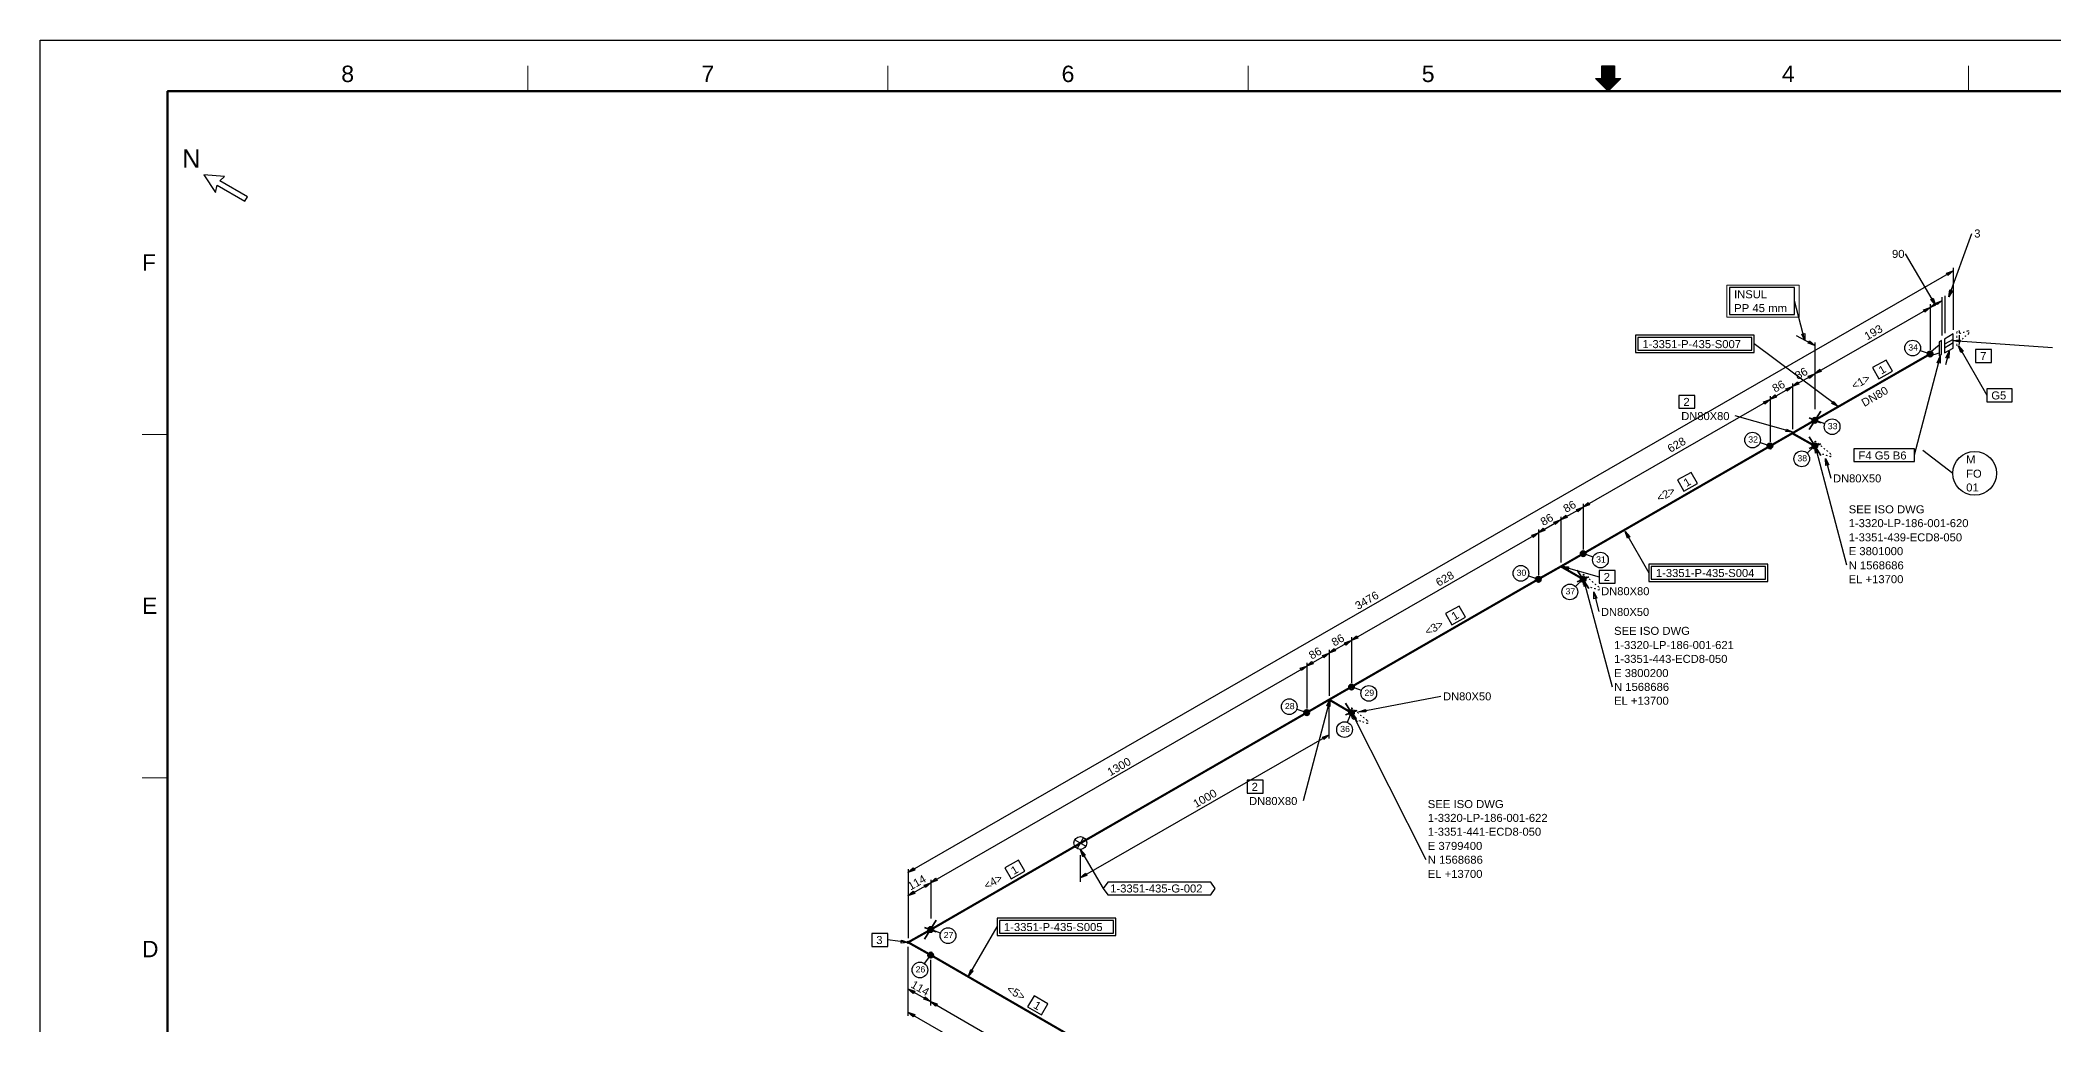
# Model space of a CAD drawing. Header units: inches. Extents: x 0 to 841, y 0 to 594.
# Drawn here: x 0 to 553, y 323 to 594 of the extents above; entities that cross this region are included whole.
import ezdxf
from ezdxf.enums import TextEntityAlignment as Align

# ---------------------------------------------------------------- set-up
doc = ezdxf.new("R2010")
doc.units = ezdxf.units.IN
doc.header["$MEASUREMENT"] = 0
for name, color, linetype in [('AD1', 7, 'Continuous'), ('AD2', 7, 'Continuous'), ('BG Border', 7, 'Continuous'), ('DBOX', 7, 'Continuous'), ('DEL1', 7, 'Continuous'), ('DIMLINES', 7, 'Continuous'), ('DIMTEXT', 7, 'Continuous'), ('EX1', 7, 'Continuous'), ('FRAME', 7, 'Continuous'), ('INSU_BOX', 7, 'Continuous'), ('ISOTEXT', 7, 'Continuous'), ('NOZZLES', 7, 'Continuous'), ('PIPE', 7, 'Continuous'), ('TEE80', 7, 'Continuous'), ('WELDS', 7, 'Continuous')]:
    doc.layers.add(name, color=color, linetype=linetype)
doc.styles.add('Arial', font='arial.ttf')

msp = doc.modelspace()

# ---------------------------------------------------------------- linework, layer by layer
at = {"layer": 'A1', "color": 7, "linetype": 'Continuous', "lineweight": 30}
for p, q in [((525.72, 511.48), (553.08, 509.56)), ((487.88, 482.44), (496.52, 449.8)), ((424.2, 445.8), (432.04, 416.36)), ((360.52, 409.16), (380.84, 368.84))]:
    msp.add_line(p, q, dxfattribs=at)
at = {"layer": 'AD1', "color": 7, "linetype": 'Continuous', "lineweight": 30}
for p, q in [((485.08, 511.48), (482.2, 522.36)), ((481.56, 498.84), (483, 500.12)), ((483.4, 499.48), (481.56, 498.84)), ((487.72, 502.36), (489.16, 503.64)), ((489.56, 503), (487.72, 502.36)), ((475.4, 495.32), (476.84, 496.6)), ((477.24, 495.96), (475.4, 495.32)), ((424.04, 465.72), (425.48, 467)), ((425.88, 466.36), (424.04, 465.72)), ((411.72, 458.6), (413.16, 459.88)), ((417.88, 462.2), (419.32, 463.48)), ((419.72, 462.84), (417.88, 462.2)), ((413.56, 459.24), (411.72, 458.6)), ((354.2, 425.56), (355.64, 426.84)), ((356.04, 426.2), (354.2, 425.56)), ((360.36, 429.08), (361.8, 430.36)), ((362.2, 429.72), (360.36, 429.08)), ((348.04, 421.96), (349.48, 423.24)), ((349.88, 422.6), (348.04, 421.96)), ((238.52, 365.32), (239.96, 366.6)), ((240.36, 365.96), (238.52, 365.32)), ((238.52, 358.92), (239.96, 360.2)), ((244.68, 362.44), (246.12, 363.72)), ((246.52, 363.08), (244.68, 362.44)), ((285.88, 363.8), (287.32, 365.08)), ((287.72, 364.44), (285.88, 363.8)), ((240.36, 359.56), (238.52, 358.92)), ((238.52, 333.32), (240.36, 332.68)), ((239.96, 332.04), (238.52, 333.32)), ((238.52, 326.92), (240.36, 326.28)), ((239.96, 325.64), (238.52, 326.92)), ((244.68, 329.8), (246.52, 329.16)), ((246.12, 328.52), (244.68, 329.8))]:
    msp.add_line(p, q, dxfattribs=at)
at = {"layer": 'AD2', "color": 7, "linetype": 'Continuous', "lineweight": 30}
for p, q in [((523.96, 529.96), (525.8, 530.6)), ((525.8, 530.6), (524.36, 529.32)), ((517.64, 519.96), (519.48, 520.6)), ((519.48, 520.6), (518.04, 519.32)), ((479.8, 498.2), (481.64, 498.84)), ((481.64, 498.84), (480.2, 497.56)), ((485.96, 501.72), (487.8, 502.36)), ((487.8, 502.36), (486.36, 501.08)), ((473.64, 494.68), (475.48, 495.32)), ((475.48, 495.32), (474.04, 494.04)), ((422.28, 465.08), (424.12, 465.72)), ((424.12, 465.72), (422.68, 464.44)), ((416.04, 461.56), (417.88, 462.2)), ((417.88, 462.2), (416.44, 460.92)), ((409.96, 458.04), (411.8, 458.68)), ((411.8, 458.68), (410.36, 457.4)), ((358.52, 428.44), (360.36, 429.08)), ((360.36, 429.08), (358.92, 427.8)), ((346.28, 421.4), (348.12, 422.04)), ((348.12, 422.04), (346.68, 420.76)), ((352.44, 424.92), (354.28, 425.56)), ((354.28, 425.56), (352.84, 424.28)), ((352.44, 402.52), (354.28, 403.16)), ((354.28, 403.16), (352.84, 401.88)), ((242.92, 361.8), (244.76, 362.44)), ((244.76, 362.44), (243.32, 361.16)), ((244.68, 329.8), (242.84, 330.44)), ((243.24, 331.08), (244.68, 329.8))]:
    msp.add_line(p, q, dxfattribs=at)
at = {"layer": 'AD2', "color": 6, "linetype": 'Continuous', "lineweight": 30}
msp.add_line((482.68, 512.84), (487.8, 510.12), dxfattribs=at)
at = {"layer": 'BG Border', "color": 7, "linetype": 'Continuous', "lineweight": 25}
for p, q in [((0, 594), (841, 594)), ((0, 0), (0, 594)), ((429.25, 587.02), (432.75, 587.02)), ((429.25, 583.5), (429.25, 587.02)), ((432.75, 587.02), (432.75, 583.5)), ((431, 580), (427.5, 583.5)), ((427.5, 583.5), (429.25, 583.5)), ((434.5, 583.5), (431, 580)), ((432.75, 583.5), (434.5, 583.5))]:
    msp.add_line(p, q, dxfattribs=at)
at = {"layer": 'BG Border', "color": 7, "linetype": 'Continuous', "lineweight": 13}
for p, q in [((134, 580), (134, 587.02)), ((233, 580), (233, 587.02)), ((332, 580), (332, 587.02)), ((429.4, 581.6), (429.4, 587.02)), ((429.6, 581.4), (429.6, 587.02)), ((429.8, 581.2), (429.8, 587.02)), ((430, 581), (430, 587.02)), ((430.2, 580.8), (430.2, 587.02)), ((430.4, 580.6), (430.4, 587.02)), ((430.6, 580.4), (430.6, 587.02)), ((430.8, 580.2), (430.8, 587.02)), ((431, 580), (431, 587.02)), ((431.2, 580.2), (431.2, 587.02)), ((431.4, 580.4), (431.4, 587.02)), ((431.6, 580.6), (431.6, 587.02)), ((431.8, 580.8), (431.8, 587.02)), ((432, 581), (432, 587.02)), ((432.2, 581.2), (432.2, 587.02)), ((432.4, 581.4), (432.4, 587.02)), ((432.6, 581.6), (432.6, 587.02)), ((530, 580), (530, 587.02)), ((427.6, 583.4), (427.6, 583.5)), ((427.8, 583.2), (427.8, 583.5)), ((428, 583), (428, 583.5)), ((428.2, 582.8), (428.2, 583.5)), ((428.4, 582.6), (428.4, 583.5)), ((428.6, 582.4), (428.6, 583.5)), ((428.8, 582.2), (428.8, 583.5)), ((429, 582), (429, 583.5)), ((429.2, 581.8), (429.2, 583.5)), ((432.8, 581.8), (432.8, 583.5)), ((433, 582), (433, 583.5)), ((433.2, 582.2), (433.2, 583.5)), ((433.4, 582.4), (433.4, 583.5)), ((433.6, 582.6), (433.6, 583.5)), ((433.8, 582.8), (433.8, 583.5)), ((434, 583), (434, 583.5)), ((434.2, 583.2), (434.2, 583.5)), ((434.4, 583.4), (434.4, 583.5)), ((27.98, 485.67), (35, 485.67)), ((27.98, 391.33), (35, 391.33))]:
    msp.add_line(p, q, dxfattribs=at)
at = {"layer": 'BG Border', "color": 3, "linetype": 'Continuous', "lineweight": 120}
for p, q in [((35, 580), (827, 580)), ((35, 14), (35, 580))]:
    msp.add_line(p, q, dxfattribs=at)
msp.add_lwpolyline([(827, 580), (35, 580), (35, 14), (827, 14)], close=True, dxfattribs=at)
at = {"layer": 'DBOX', "color": 1, "linetype": 'Continuous', "lineweight": 30}
for p, q in [((482.2, 526.04), (464.36, 526.04)), ((464.36, 526.04), (464.36, 518.68)), ((482.2, 518.68), (482.2, 526.04)), ((464.36, 518.68), (482.2, 518.68))]:
    msp.add_line(p, q, dxfattribs=at)
at = {"layer": 'DEL1', "color": 1, "linetype": 'Continuous', "lineweight": 30}
for p, q in [((484.2, 513.24), (485, 513.4)), ((485.08, 511.48), (484.2, 513.24)), ((485, 513.4), (485.08, 511.48)), ((485.96, 510.76), (486.36, 511.4)), ((487.8, 510.12), (485.96, 510.76)), ((486.36, 511.4), (487.8, 510.12))]:
    msp.add_line(p, q, dxfattribs=at)
at = {"layer": 'DIMLINES', "color": 7, "linetype": 'Continuous', "lineweight": 30}
for p, q in [((524.6, 523.48), (530.92, 540.92)), ((520.92, 521.32), (512.68, 535.32)), ((525.8, 531.48), (525.8, 514.44)), ((524.36, 529.32), (523.96, 529.96)), ((519.48, 520.6), (522.6, 522.36)), ((519.48, 520.6), (520.6, 521.56)), ((519.48, 521.48), (519.48, 508.92)), ((520.84, 521.08), (519.48, 520.6)), ((519.64, 522.76), (520.28, 523.16)), ((520.92, 521.32), (519.64, 522.76)), ((520.28, 523.16), (520.92, 521.32)), ((520.6, 521.56), (520.84, 521.08)), ((521.24, 521.88), (522.6, 522.36)), ((521.48, 521.4), (521.24, 521.88)), ((522.6, 522.36), (521.48, 521.4)), ((522.68, 523.4), (522.68, 512.84)), ((523.56, 523.8), (523.56, 513.48)), ((524.6, 523.48), (524.92, 525.4)), ((525.64, 525.16), (524.6, 523.48)), ((524.92, 525.4), (525.64, 525.16)), ((518.04, 519.32), (517.64, 519.96)), ((480.2, 497.56), (479.8, 498.2)), ((481.64, 499.72), (481.64, 487.16)), ((483, 500.12), (483.4, 499.48)), ((486.36, 501.08), (485.96, 501.72)), ((489.16, 503.64), (489.56, 503)), ((474.04, 494.04), (473.64, 494.68)), ((475.48, 496.2), (475.48, 483.64)), ((476.84, 496.6), (477.24, 495.96)), ((422.68, 464.44), (422.28, 465.08)), ((424.12, 466.6), (424.12, 454.04)), ((425.48, 467), (425.88, 466.36)), ((411.8, 459.56), (411.8, 447)), ((413.16, 459.88), (413.56, 459.24)), ((416.44, 460.92), (416.04, 461.56)), ((417.96, 463.08), (417.96, 450.52)), ((419.32, 463.48), (419.72, 462.84)), ((410.36, 457.4), (409.96, 458.04)), ((354.28, 426.44), (354.28, 413.88)), ((355.64, 426.84), (356.04, 426.2)), ((358.92, 427.8), (358.52, 428.44)), ((360.44, 429.96), (360.44, 417.4)), ((361.8, 430.36), (362.2, 429.72)), ((346.68, 420.76), (346.28, 421.4)), ((348.12, 422.92), (348.12, 410.36)), ((349.48, 423.24), (349.88, 422.6)), ((352.84, 424.28), (352.44, 424.92)), ((354.28, 402.12), (354.28, 411.48)), ((352.84, 401.88), (352.44, 402.52)), ((238.6, 366.2), (238.6, 347.24)), ((239.96, 366.6), (240.36, 365.96)), ((285.96, 362.76), (285.96, 370.04)), ((239.96, 360.2), (240.36, 359.56)), ((243.32, 361.16), (242.92, 361.8)), ((244.76, 363.32), (244.76, 352.68)), ((246.12, 363.72), (246.52, 363.08)), ((287.32, 365.08), (287.72, 364.44)), ((238.6, 325.88), (238.6, 344.84)), ((244.76, 328.76), (244.76, 341.32)), ((240.36, 332.68), (239.96, 332.04)), ((242.84, 330.44), (243.24, 331.08)), ((246.52, 329.16), (246.12, 328.52)), ((240.36, 326.28), (239.96, 325.64))]:
    msp.add_line(p, q, dxfattribs=at)
at = {"layer": 'DL', "color": 7, "linetype": 'Continuous', "lineweight": 30}
for p, q in [((238.52, 365.32), (525.8, 530.6)), ((487.72, 502.36), (519.48, 520.6)), ((475.4, 495.32), (481.64, 498.84)), ((481.56, 498.84), (487.8, 502.36)), ((424.04, 465.72), (475.48, 495.32)), ((417.88, 462.2), (424.12, 465.72)), ((411.72, 458.6), (417.88, 462.2)), ((360.36, 429.08), (411.8, 458.68)), ((354.2, 425.56), (360.36, 429.08)), ((244.68, 362.44), (348.12, 422.04)), ((348.04, 421.96), (354.28, 425.56)), ((285.88, 363.8), (354.28, 403.16)), ((238.52, 358.92), (244.76, 362.44)), ((238.52, 333.32), (244.68, 329.8)), ((238.52, 326.92), (300.76, 291.08)), ((244.68, 329.8), (294.6, 301))]:
    msp.add_line(p, q, dxfattribs=at)
at = {"layer": 'ELBO', "color": 5, "const_width": 0.6}
for points in [[(244.8, 349.6), (238.56, 346.1)], [(238.56, 346.1), (244.8, 342.6)]]:
    msp.add_lwpolyline(points, dxfattribs=at)
at = {"layer": 'ELBO', "color": 3}
for radius in [0.3, 0.2, 0.1]:
    msp.add_circle((238.56, 346.1), radius, dxfattribs=at)
at = {"layer": 'EX1', "color": 2, "linetype": 'Continuous', "lineweight": 30}
msp.add_line((487.8, 510.92), (487.8, 492.6), dxfattribs=at)
at = {"layer": 'FRAME', "color": 2, "linetype": 'Continuous', "lineweight": 30}
for p, q in [((45, 557), (48.2, 552.2)), ((50.6, 556.6), (45, 557)), ((48.2, 552.2), (48.6, 554.2)), ((48.6, 554.2), (56.2, 549.8)), ((49.4, 555.4), (50.6, 556.6)), ((57, 551), (49.4, 555.4)), ((56.2, 549.8), (57, 551))]:
    msp.add_line(p, q, dxfattribs=at)
at = {"layer": 'INSU_BOX', "color": 4, "lineweight": 13}
msp.add_lwpolyline([(463.6, 517.9), (483.44, 517.9), (483.44, 526.7), (463.6, 526.7)], close=True, dxfattribs=at)
msp.add_lwpolyline([(463.6, 517.9), (483.44, 517.9), (483.44, 526.7), (463.6, 526.7)], close=True, dxfattribs=at)
at = {"layer": 'ISOTEXT', "color": 7, "linetype": 'Continuous', "lineweight": 30}
for p, q in [((471.16, 513), (438.52, 513)), ((438.52, 513), (438.52, 508.2)), ((470.52, 512.36), (439.16, 512.36)), ((439.16, 512.36), (439.16, 508.84)), ((470.52, 508.84), (470.52, 512.36)), ((471.16, 508.2), (471.16, 513)), ((494.2, 493.32), (471.16, 510.6)), ((525.72, 511.48), (527.64, 511.72)), ((527.64, 511), (525.72, 511.48)), ((527.24, 510.04), (535.08, 496.44)), ((527.24, 510.04), (528.52, 508.6)), ((527.88, 508.2), (527.24, 510.04)), ((527.64, 511.72), (527.64, 511)), ((438.52, 508.2), (471.16, 508.2)), ((439.16, 508.84), (470.52, 508.84)), ((507.4, 506.12), (503.64, 504.04)), ((503.64, 504.04), (505.4, 501)), ((509.16, 503.08), (507.4, 506.12)), ((522.28, 507.16), (515.08, 479.96)), ((521.4, 505.4), (522.28, 507.16)), ((522.2, 505.24), (521.4, 505.4)), ((522.28, 507.16), (522.2, 505.24)), ((524.68, 508.52), (523.71, 504.85)), ((523.8, 506.76), (524.68, 508.52)), ((524.6, 506.6), (523.8, 506.76)), ((524.68, 508.52), (524.6, 506.6)), ((528.52, 508.6), (527.88, 508.2)), ((505.4, 501), (509.16, 503.08)), ((542.04, 498.2), (535.08, 498.2)), ((535.08, 498.2), (535.08, 494.68)), ((542.04, 494.68), (542.04, 498.2)), ((492.44, 494.2), (492.92, 494.76)), ((494.2, 493.32), (492.44, 494.2)), ((492.92, 494.76), (494.2, 493.32)), ((535.08, 494.68), (542.04, 494.68)), ((481.72, 486.28), (465.89, 490.8)), ((479.8, 486.44), (479.96, 487.16)), ((479.96, 487.16), (481.72, 486.28)), ((481.72, 486.28), (479.8, 486.44)), ((487.88, 482.44), (488.76, 480.68)), ((487.96, 480.52), (487.88, 482.44)), ((515.16, 481.72), (498.52, 481.72)), ((498.52, 481.72), (498.52, 478.2)), ((515.16, 478.2), (515.16, 481.72)), ((488.76, 480.68), (487.96, 480.52)), ((490.76, 479.08), (492.2, 473.64)), ((490.76, 479.08), (491.64, 477.32)), ((490.84, 477.16), (490.76, 479.08)), ((491.64, 477.32), (490.84, 477.16)), ((498.52, 478.2), (515.16, 478.2)), ((517.48, 481.32), (525.72, 475)), ((453.8, 475.24), (450.04, 473.16)), ((450.04, 473.16), (451.8, 470.12)), ((451.8, 470.12), (455.56, 472.2)), ((455.56, 472.2), (453.8, 475.24)), ((435.64, 459), (442.2, 447.64)), ((435.64, 459), (436.92, 457.56)), ((436.28, 457.16), (435.64, 459)), ((436.92, 457.56), (436.28, 457.16)), ((418.2, 449.48), (428.5, 446.54)), ((418.2, 449.48), (420.12, 449.32)), ((419.96, 448.6), (418.2, 449.48)), ((420.12, 449.32), (419.96, 448.6)), ((474.84, 450.04), (442.2, 450.04)), ((442.2, 450.04), (442.2, 445.24)), ((474.2, 449.4), (442.84, 449.4)), ((442.84, 449.4), (442.84, 445.88)), ((474.2, 445.88), (474.2, 449.4)), ((474.84, 445.24), (474.84, 450.04)), ((424.2, 445.8), (425.08, 444.04)), ((424.36, 443.88), (424.2, 445.8)), ((425.08, 444.04), (424.36, 443.88)), ((442.2, 445.24), (474.84, 445.24)), ((442.84, 445.88), (474.2, 445.88)), ((390.04, 438.52), (386.28, 436.44)), ((391.8, 435.48), (390.04, 438.52)), ((427, 442.44), (428.44, 437)), ((427, 442.44), (427.88, 440.68)), ((427.08, 440.52), (427, 442.44)), ((427.88, 440.68), (427.08, 440.52)), ((386.28, 436.44), (388.04, 433.4)), ((388.04, 433.4), (391.8, 435.48)), ((354.52, 412.84), (347.16, 385.03)), ((353.64, 411.08), (354.52, 412.84)), ((354.44, 410.92), (353.64, 411.08)), ((354.52, 412.84), (354.44, 410.92)), ((362.44, 409.4), (385, 413.72)), ((362.44, 409.4), (364.28, 410.12)), ((364.28, 410.12), (364.36, 409.4)), ((360.52, 409.16), (361.72, 407.64)), ((361, 407.32), (360.52, 409.16)), ((361.72, 407.64), (361, 407.32)), ((364.36, 409.4), (362.44, 409.4)), ((285.96, 371.48), (292.2, 360.92)), ((285.96, 371.48), (287.24, 370.04)), ((286.6, 369.64), (285.96, 371.48)), ((268.92, 368.68), (265.16, 366.6)), ((265.16, 366.6), (266.92, 363.56)), ((266.92, 363.56), (270.68, 365.64)), ((270.68, 365.64), (268.92, 368.68)), ((287.24, 370.04), (286.6, 369.64)), ((293.48, 362.68), (292.2, 360.92)), ((292.2, 360.92), (293.48, 359.16)), ((321.72, 362.68), (293.48, 362.68)), ((323, 360.92), (321.72, 362.68)), ((321.72, 359.16), (323, 360.92)), ((293.48, 359.16), (321.72, 359.16)), ((255.16, 336.76), (263, 350.36)), ((295.64, 352.76), (263, 352.76)), ((263, 352.76), (263, 347.96)), ((295, 352.12), (263.64, 352.12)), ((263.64, 352.12), (263.64, 348.6)), ((295, 348.6), (295, 352.12)), ((295.64, 347.96), (295.64, 352.76)), ((238.6, 346.04), (232.89, 346.76)), ((236.68, 345.88), (236.76, 346.68)), ((238.6, 346.04), (236.68, 345.88)), ((236.76, 346.68), (238.6, 346.04)), ((263, 347.96), (295.64, 347.96)), ((263.64, 348.6), (295, 348.6)), ((255.16, 336.76), (255.8, 338.6)), ((256.44, 338.2), (255.16, 336.76)), ((255.8, 338.6), (256.44, 338.2)), ((273.16, 331.4), (271.4, 328.36)), ((271.4, 328.36), (275.24, 326.2)), ((277, 329.24), (273.16, 331.4)), ((275.24, 326.2), (277, 329.24))]:
    msp.add_line(p, q, dxfattribs=at)
at = {"layer": 'ISOTEXT', "color": 4, "linetype": 'Continuous', "lineweight": 30}
msp.add_circle((531.72, 475), 6, dxfattribs=at)
at = {"layer": 'ITEMPOS', "color": 7, "linetype": 'Continuous', "lineweight": 30}
for p, q in [((536.35, 509.01), (531.95, 509.01)), ((531.95, 509.01), (531.95, 505.49)), ((531.95, 505.49), (536.35, 505.49)), ((536.35, 505.49), (536.35, 509.01)), ((454.85, 496.4), (450.45, 496.4)), ((450.45, 496.4), (450.45, 492.88)), ((450.45, 492.88), (454.85, 492.88)), ((454.85, 492.88), (454.85, 496.4)), ((432.9, 448.3), (428.5, 448.3)), ((428.5, 448.3), (428.5, 444.78)), ((428.5, 444.78), (432.9, 444.78)), ((432.9, 444.78), (432.9, 448.3)), ((336.12, 390.63), (331.72, 390.63)), ((331.72, 390.63), (331.72, 387.11)), ((336.12, 387.11), (336.12, 390.63)), ((331.72, 387.11), (336.12, 387.11)), ((232.97, 348.52), (228.57, 348.52)), ((228.57, 348.52), (228.57, 345)), ((228.57, 345), (232.97, 345)), ((232.97, 345), (232.97, 348.52))]:
    msp.add_line(p, q, dxfattribs=at)
at = {"layer": 'NOZZLES', "color": 7, "linetype": 'Continuous', "lineweight": 25}
for p, q in [((522, 510.2), (519.4, 508.1)), ((522.6, 511.5), (522, 511.1)), ((522, 511.1), (522, 507.3)), ((522.6, 509.6), (522.6, 511.5)), ((522.6, 507.7), (522.6, 509.6)), ((525.8, 513.3), (523.4, 511.9)), ((523.4, 511.9), (523.4, 508.1)), ((525.8, 511.8), (523.4, 510.5)), ((523.4, 509.5), (525.8, 510.9)), ((523.4, 510.5), (523.4, 509.5)), ((523.4, 508.1), (525.8, 509.4)), ((525.8, 510.9), (525.8, 513.3)), ((525.8, 511.4), (525.8, 511.8)), ((525.8, 509.4), (525.8, 511.4)), ((519.4, 508.1), (519.4, 507.3)), ((519.4, 507.3), (522, 508.1)), ((522, 507.3), (522.6, 507.7))]:
    msp.add_line(p, q, dxfattribs=at)
at = {"layer": 'NOZZLES', "color": 7, "linetype": 'Continuous', "lineweight": 35}
for centre in [(519.48, 507.8), (487.8, 489.56), (475.48, 482.52), (487.8, 482.52), (424.12, 452.92), (411.8, 445.88), (424.12, 445.88), (360.44, 416.28), (348.12, 409.24), (360.44, 409.24), (244.76, 349.64), (244.76, 342.6)]:
    msp.add_circle(centre, 0.76, dxfattribs=at)
at = {"layer": 'PIPE', "color": 2, "const_width": 0.3}
for points in [[(527, 514), (526.8, 513.8)], [(526.8, 513.8), (526.8, 513.4)], [(526.8, 512.8), (526.8, 512.2)], [(526.8, 511.7), (526.8, 511.1)], [(526.8, 510.6), (526.8, 510)], [(526.8, 510), (527, 510.1)], [(527.5, 514.2), (527.3, 514.2)], [(527.3, 510.2), (527.5, 510.4)], [(527.5, 513.6), (527.5, 514.2)], [(527.5, 513.4), (528, 513.5)], [(527.5, 512.3), (527.5, 513)], [(527.5, 511.7), (527.5, 512.3)], [(527.5, 510.4), (527.5, 511)], [(527.9, 511.6), (527.6, 511.3)], [(528.6, 512.2), (528.3, 511.8)], [(528.5, 513.7), (529, 513.8)], [(529.4, 512.8), (529, 512.6)], [(529.5, 514), (530.1, 514.2)], [(530.1, 513.4), (529.8, 513.1)], [(530.1, 514.2), (530.1, 514)], [(530.1, 513.8), (530.1, 513.4)], [(487.8, 483.4), (487.8, 483.9)], [(487.8, 483.9), (488.2, 483.6)], [(487.8, 482.5), (487.8, 483)], [(487.8, 482), (487.8, 482.5)], [(487.8, 481), (487.8, 481.5)], [(488.6, 483.3), (489, 483)], [(489.4, 482.6), (489.8, 482.3)], [(490.2, 481.9), (490.6, 481.6)], [(488.3, 480.8), (487.8, 481)], [(489.3, 480.5), (488.8, 480.6)], [(490.3, 480.2), (489.8, 480.3)], [(491.3, 479.8), (490.8, 480)], [(491, 481.3), (491.4, 481)], [(491.8, 480.6), (492.2, 480.3)], [(492.2, 479.5), (491.8, 479.7)], [(492.2, 480.2), (492.2, 480)], [(492.2, 479.8), (492.2, 479.5)], [(424.1, 446.8), (424.1, 447.3)], [(424.1, 447.3), (424.5, 447)], [(424.1, 445.8), (424.1, 446.3)], [(424.1, 445.4), (424.1, 445.8)], [(424.1, 444.4), (424.1, 444.9)], [(424.6, 444.2), (424.2, 444.3)], [(424.9, 446.6), (425.3, 446.3)], [(425.6, 443.8), (425.1, 444)], [(425.7, 446), (426.1, 445.7)], [(426.6, 443.5), (426.1, 443.7)], [(426.5, 445.3), (426.9, 445)], [(427.6, 443.2), (427.1, 443.4)], [(427.3, 444.6), (427.7, 444.3)], [(428.1, 444), (428.5, 443.7)], [(428.6, 442.9), (428.1, 443)], [(428.6, 443.6), (428.6, 443.4)], [(428.6, 443.1), (428.6, 442.9)], [(360.4, 410.2), (360.4, 410.6)], [(360.4, 410.6), (360.8, 410.3)], [(360.4, 409.2), (360.4, 409.7)], [(361.2, 410), (361.6, 409.7)], [(360.4, 408.7), (360.4, 409.2)], [(360.4, 407.8), (360.4, 408.2)], [(361, 407.5), (360.5, 407.7)], [(361.9, 407.2), (361.4, 407.4)], [(362, 409.4), (362.4, 409)], [(363, 406.9), (362.4, 407)], [(362.8, 408.6), (363.2, 408.3)], [(363.9, 406.6), (363.4, 406.7)], [(363.6, 408), (364, 407.7)], [(364.4, 407.4), (364.8, 407)], [(364.9, 406.2), (364.4, 406.4)], [(364.9, 407), (364.9, 406.7)], [(364.9, 406.5), (364.9, 406.2)]]:
    msp.add_lwpolyline(points, dxfattribs=at)
at = {"layer": 'PIPE', "color": 5, "const_width": 0.6}
for points in [[(519.5, 507.8), (487.8, 489.6)], [(475.5, 482.5), (424.1, 452.9)], [(411.8, 445.9), (360.4, 416.3)], [(348.1, 409.2), (286, 373.4)], [(286, 373.4), (244.8, 349.6)], [(244.8, 342.6), (294.6, 313.8)]]:
    msp.add_lwpolyline(points, dxfattribs=at)
at = {"layer": 'SUPP', "color": 7}
for p, q in [((284.38, 374.27), (287.42, 372.53)), ((286.78, 374.91), (285.02, 371.89))]:
    msp.add_line(p, q, dxfattribs=at)
at = {"layer": 'SUPP', "color": 4}
msp.add_circle((285.9, 373.4), 1.75, dxfattribs=at)
at = {"layer": 'TEE80', "color": 5, "const_width": 0.6}
for points in [[(487.8, 489.6), (481.6, 486)], [(481.6, 486), (475.5, 482.5)], [(481.6, 486), (487.8, 482.5)], [(418, 449.4), (411.8, 445.9)], [(424.1, 452.9), (418, 449.4)], [(418, 449.4), (424.1, 445.9)], [(360.4, 416.3), (354.3, 412.8)], [(354.3, 412.8), (348.1, 409.2)], [(354.3, 412.8), (360.4, 409.2)]]:
    msp.add_lwpolyline(points, dxfattribs=at)
at = {"layer": 'WDC', "color": 7, "linetype": 'Continuous', "lineweight": 30}
for centre in [(514.68, 509.42), (492.54, 487.8), (470.68, 484.14), (484.19, 478.97), (407, 447.5), (428.86, 451.16), (420.45, 442.4), (365.18, 414.52), (343.32, 410.86), (358.52, 404.56), (249.52, 347.93), (241.8, 338.5)]:
    msp.add_circle(centre, 2.16, dxfattribs=at)
at = {"layer": 'WELDS', "color": 7, "linetype": 'Continuous', "lineweight": 35}
for p, q in [((489.4, 492.1), (486.2, 487)), ((489.4, 488.9), (486.2, 490.2)), ((486.2, 485), (489.4, 479.9)), ((486.2, 481.8), (489.4, 483.1)), ((422.5, 448.4), (425.7, 443.3)), ((422.5, 445.2), (425.7, 446.5)), ((358.8, 411.8), (362, 406.6)), ((358.8, 408.6), (362, 409.8)), ((246.3, 352.2), (243.1, 347)), ((246.3, 349), (243.1, 350.2))]:
    msp.add_line(p, q, dxfattribs=at)
for centre in [(519.48, 507.8), (487.8, 489.56), (475.48, 482.52), (487.8, 482.52), (424.12, 452.92), (411.8, 445.88), (424.12, 445.88), (360.44, 416.28), (348.12, 409.24), (360.44, 409.24), (244.76, 349.64), (244.76, 342.6)]:
    msp.add_circle(centre, 0.76, dxfattribs=at)
at = {"layer": 'WELDS', "color": 7}
for centre, radius in [((519.48, 507.8), 0.56), ((519.48, 507.8), 0.56), ((519.48, 507.8), 0.36), ((519.48, 507.8), 0.36), ((519.48, 507.8), 0.36), ((519.48, 507.8), 0.36), ((519.48, 507.8), 0.36), ((519.48, 507.8), 0.16), ((519.48, 507.8), 0.16), ((519.48, 507.8), 0.16), ((519.48, 507.8), 0.16), ((519.48, 507.8), 0.16), ((487.8, 489.56), 0.56), ((487.8, 489.56), 0.56), ((487.8, 489.56), 0.36), ((487.8, 489.56), 0.36), ((487.8, 489.56), 0.36), ((487.8, 489.56), 0.36), ((487.8, 489.56), 0.36), ((487.8, 489.56), 0.16), ((487.8, 489.56), 0.16), ((487.8, 489.56), 0.16), ((487.8, 489.56), 0.16), ((487.8, 489.56), 0.16), ((475.48, 482.52), 0.56), ((475.48, 482.52), 0.56), ((475.48, 482.52), 0.36), ((475.48, 482.52), 0.36), ((475.48, 482.52), 0.36), ((475.48, 482.52), 0.36), ((475.48, 482.52), 0.36), ((475.48, 482.52), 0.16), ((475.48, 482.52), 0.16), ((475.48, 482.52), 0.16), ((475.48, 482.52), 0.16), ((475.48, 482.52), 0.16), ((487.8, 482.52), 0.56), ((487.8, 482.52), 0.56), ((487.8, 482.52), 0.36), ((487.8, 482.52), 0.36), ((487.8, 482.52), 0.36), ((487.8, 482.52), 0.36), ((487.8, 482.52), 0.36), ((487.8, 482.52), 0.16), ((487.8, 482.52), 0.16), ((487.8, 482.52), 0.16), ((487.8, 482.52), 0.16), ((487.8, 482.52), 0.16), ((424.12, 452.92), 0.56), ((424.12, 452.92), 0.56), ((424.12, 452.92), 0.36), ((424.12, 452.92), 0.36), ((424.12, 452.92), 0.36), ((424.12, 452.92), 0.36), ((424.12, 452.92), 0.36), ((424.12, 452.92), 0.16), ((424.12, 452.92), 0.16), ((424.12, 452.92), 0.16), ((424.12, 452.92), 0.16), ((424.12, 452.92), 0.16), ((411.8, 445.88), 0.56), ((411.8, 445.88), 0.56), ((411.8, 445.88), 0.36), ((411.8, 445.88), 0.36), ((411.8, 445.88), 0.36), ((411.8, 445.88), 0.36), ((411.8, 445.88), 0.36), ((411.8, 445.88), 0.16), ((411.8, 445.88), 0.16), ((411.8, 445.88), 0.16), ((411.8, 445.88), 0.16), ((411.8, 445.88), 0.16), ((424.12, 445.88), 0.56), ((424.12, 445.88), 0.56), ((424.12, 445.88), 0.36), ((424.12, 445.88), 0.36), ((424.12, 445.88), 0.36), ((424.12, 445.88), 0.36), ((424.12, 445.88), 0.36), ((424.12, 445.88), 0.16), ((424.12, 445.88), 0.16), ((424.12, 445.88), 0.16), ((424.12, 445.88), 0.16), ((424.12, 445.88), 0.16), ((360.44, 416.28), 0.56), ((360.44, 416.28), 0.56), ((360.44, 416.28), 0.36), ((360.44, 416.28), 0.36), ((360.44, 416.28), 0.36), ((360.44, 416.28), 0.36), ((360.44, 416.28), 0.36), ((360.44, 416.28), 0.16), ((360.44, 416.28), 0.16), ((360.44, 416.28), 0.16), ((360.44, 416.28), 0.16), ((360.44, 416.28), 0.16), ((348.12, 409.24), 0.56), ((348.12, 409.24), 0.56), ((348.12, 409.24), 0.36), ((348.12, 409.24), 0.36), ((348.12, 409.24), 0.36), ((348.12, 409.24), 0.36), ((348.12, 409.24), 0.36), ((360.44, 409.24), 0.56), ((360.44, 409.24), 0.56), ((360.44, 409.24), 0.36), ((360.44, 409.24), 0.36), ((360.44, 409.24), 0.36), ((360.44, 409.24), 0.36), ((360.44, 409.24), 0.36), ((348.12, 409.24), 0.16), ((348.12, 409.24), 0.16), ((348.12, 409.24), 0.16), ((348.12, 409.24), 0.16), ((348.12, 409.24), 0.16), ((360.44, 409.24), 0.16), ((360.44, 409.24), 0.16), ((360.44, 409.24), 0.16), ((360.44, 409.24), 0.16), ((360.44, 409.24), 0.16), ((244.76, 349.64), 0.56), ((244.76, 349.64), 0.56), ((244.76, 349.64), 0.36), ((244.76, 349.64), 0.36), ((244.76, 349.64), 0.36), ((244.76, 349.64), 0.36), ((244.76, 349.64), 0.36), ((244.76, 349.64), 0.16), ((244.76, 349.64), 0.16), ((244.76, 349.64), 0.16), ((244.76, 349.64), 0.16), ((244.76, 349.64), 0.16), ((244.76, 342.6), 0.56), ((244.76, 342.6), 0.56), ((244.76, 342.6), 0.36), ((244.76, 342.6), 0.36), ((244.76, 342.6), 0.36), ((244.76, 342.6), 0.36), ((244.76, 342.6), 0.36), ((244.76, 342.6), 0.16), ((244.76, 342.6), 0.16), ((244.76, 342.6), 0.16), ((244.76, 342.6), 0.16), ((244.76, 342.6), 0.16)]:
    msp.add_circle(centre, radius, dxfattribs=at)
at = {"layer": 'WL', "color": 7}
for p, q in [((516.73, 508.73), (519.48, 507.8)), ((490.52, 488.55), (487.8, 489.56)), ((472.73, 483.45), (475.48, 482.52)), ((485.73, 480.49), (487.8, 482.52)), ((426.84, 451.91), (424.12, 452.92)), ((409.05, 446.81), (411.8, 445.88)), ((422.02, 443.88), (424.12, 445.88)), ((363.16, 415.27), (360.44, 416.28)), ((345.37, 410.17), (348.12, 409.24)), ((359.34, 406.56), (360.44, 409.24)), ((247.49, 348.66), (244.76, 349.64)), ((243.06, 340.25), (244.76, 342.6))]:
    msp.add_line(p, q, dxfattribs=at)

# ---------------------------------------------------------------- texts
at = {"layer": 'BG Border', "color": 3, "style": 'Arial', "width": 1.008516}
for s, p in [('8', (84.5, 587.02)), ('7', (183.5, 587.02)), ('6', (282.5, 587.02)), ('5', (381.5, 587.02)), ('4', (480.5, 587.02))]:
    msp.add_text(s, height=4.5, dxfattribs=at).set_placement(p, align=Align.TOP_CENTER)
at = {"layer": 'BG Border', "color": 3, "style": 'Arial'}
for s, width, p in [('F', 0.993934, (27.98, 532.93)), ('E', 1.004063, (27.98, 438.6)), ('D', 0.992063, (27.98, 344.26))]:
    msp.add_text(s, height=4.5, dxfattribs=dict(at, width=width)).set_placement(p, align=Align.MIDDLE_LEFT)
at = {"layer": 'CP', "color": 2, "style": 'Arial', "width": 1.008516}
for s, rotation, p in [('86', 29.4275, (483.09, 500.65)), ('86', 29.4275, (476.85, 497.13)), ('86', 29.4275, (419.41, 464.09)), ('86', 30.3027, (413.17, 460.47)), ('86', 29.9816, (349.49, 423.76)), ('86', 29.7449, (355.73, 427.37)), ('114', 29.4275, (239.23, 360.33)), ('114', 330.2551, (239.09, 333.84))]:
    msp.add_text(s, height=2.2, rotation=rotation, dxfattribs=at).set_placement(p)
at = {"layer": 'DIMLINES', "color": 2, "style": 'Arial'}
for s, width, p in [('PP 45 mm', 1.014226, (465.6, 519.3)), ('INSUL', 0.999439, (465.6, 523.1))]:
    msp.add_text(s, height=2.2, dxfattribs=dict(at, width=width)).set_placement(p)
at = {"layer": 'DIMTEXT', "color": 2, "style": 'Arial', "width": 1.008516}
for s, p in [('3', (531.6, 539.8)), ('90', (509, 534.2))]:
    msp.add_text(s, height=2.2, dxfattribs=at).set_placement(p)
for s, p in [('193', (502.2, 511.5)), ('628', (448.1, 480.6)), ('628', (384.4, 443.8)), ('3476', (362.2, 437.4)), ('1300', (294.1, 391.7)), ('1000', (317.7, 383))]:
    msp.add_text(s, height=2.2, rotation=30, dxfattribs=at).set_placement(p)
at = {"layer": 'ELEDIT', "color": 2, "style": 'Arial', "width": 1.005315}
for p in [(497.1, 444.8), (432.6, 411.4), (381.4, 363.8)]:
    msp.add_text('EL +13700', height=2.2, dxfattribs=at).set_placement(p)
at = {"layer": 'FRAME', "color": 2, "style": 'Arial', "width": 0.992063}
msp.add_text('N', height=5, dxfattribs=at).set_placement((39, 559))
at = {"layer": 'ISOTEXT', "color": 2, "style": 'Arial'}
for s, width, p in [('1-3351-P-435-S007', 1.003781, (440.4, 509.4)), ('G5', 1.004063, (536.3, 495.3)), ('F4 G5 B6', 1.004352, (499.8, 478.8)), ('M', 0.990691, (529.4, 477.7)), ('FO', 0.997825, (529.4, 473.8)), ('DN80X50', 0.995164, (492.8, 472.5)), ('01', 1.008516, (529.4, 470)), ('SEE ISO DWG', 1.00983, (497.1, 464)), ('1-3320-LP-186-001-620', 1.004063, (497.1, 460.2)), ('1-3351-439-ECD8-050', 1.00235, (497.1, 456.3)), ('E 3801000', 1.007902, (497.1, 452.5)), ('1-3351-P-435-S004', 1.003781, (444.1, 446.5)), ('N 1568686', 1.006087, (497.1, 448.6)), ('DN80X50', 0.995164, (429, 435.8)), ('SEE ISO DWG', 1.00983, (432.6, 430.6)), ('1-3320-LP-186-001-621', 1.004063, (432.6, 426.7)), ('1-3351-443-ECD8-050', 1.00235, (432.6, 422.9)), ('E 3800200', 1.007902, (432.6, 419)), ('N 1568686', 1.006087, (432.6, 415.2)), ('DN80X50', 0.995164, (385.6, 412.6)), ('SEE ISO DWG', 1.00983, (381.4, 383)), ('1-3351-441-ECD8-050', 1.00235, (381.4, 375.4)), ('1-3320-LP-186-001-622', 1.004063, (381.4, 379.2)), ('E 3799400', 1.007902, (381.4, 371.5)), ('N 1568686', 1.006087, (381.4, 367.7)), ('1-3351-435-G-002', 1.003461, (294.1, 359.8)), ('1-3351-P-435-S005', 1.003781, (264.9, 349.2))]:
    msp.add_text(s, height=2.2, dxfattribs=dict(at, width=width)).set_placement(p)
for s, rotation, width, p in [('1', 30, 1.008516, (506.1, 502.1)), ('<1>', 30, 0.993892, (498.7, 497.9)), ('DN80', 30, 0.99922, (501.4, 493.2)), ('<2>', 30, 0.993892, (445.1, 467)), ('1', 30, 1.008516, (452.5, 471.2)), ('<3>', 30, 0.993892, (381.4, 430.3)), ('1', 30, 1.008516, (388.7, 434.5)), ('1', 30, 1.008516, (267.6, 364.6)), ('<4>', 30, 0.993892, (260.2, 360.5)), ('<5>', 330, 0.993892, (265.4, 332.6)), ('1', 330, 1.008516, (272.8, 328.2))]:
    msp.add_text(s, height=2.2, rotation=rotation, dxfattribs=dict(at, width=width)).set_placement(p)
at = {"layer": 'ITEMPOS', "color": 2, "style": 'Arial'}
for s, width, p in [('7', 1.008516, (533.23, 506.13)), ('2', 1.008516, (451.67, 493.52)), ('DN80X80', 0.995164, (451.07, 489.62)), ('DN80X80', 0.995164, (429.06, 441.5)), ('2', 1.008516, (429.76, 445.4)), ('2', 1.008516, (332.98, 387.73)), ('DN80X80', 0.995164, (332.28, 383.83)), ('3', 1.008516, (229.79, 345.64))]:
    msp.add_text(s, height=2.2, dxfattribs=dict(at, width=width)).set_placement(p)
at = {"layer": 'WDT', "color": 2, "style": 'Arial', "width": 1.008516}
for s, p in [('34', (513.49, 508.74)), ('33', (491.35, 487.12)), ('32', (469.49, 483.46)), ('38', (483, 478.29)), ('30', (405.81, 446.82)), ('31', (427.67, 450.48)), ('37', (419.26, 441.72)), ('29', (363.99, 413.84)), ('28', (342.13, 410.18)), ('36', (357.33, 403.88)), ('27', (248.33, 347.25)), ('26', (240.61, 337.82))]:
    msp.add_text(s, height=1.7, dxfattribs=at).set_placement(p)

doc.saveas('drawing.dxf')
